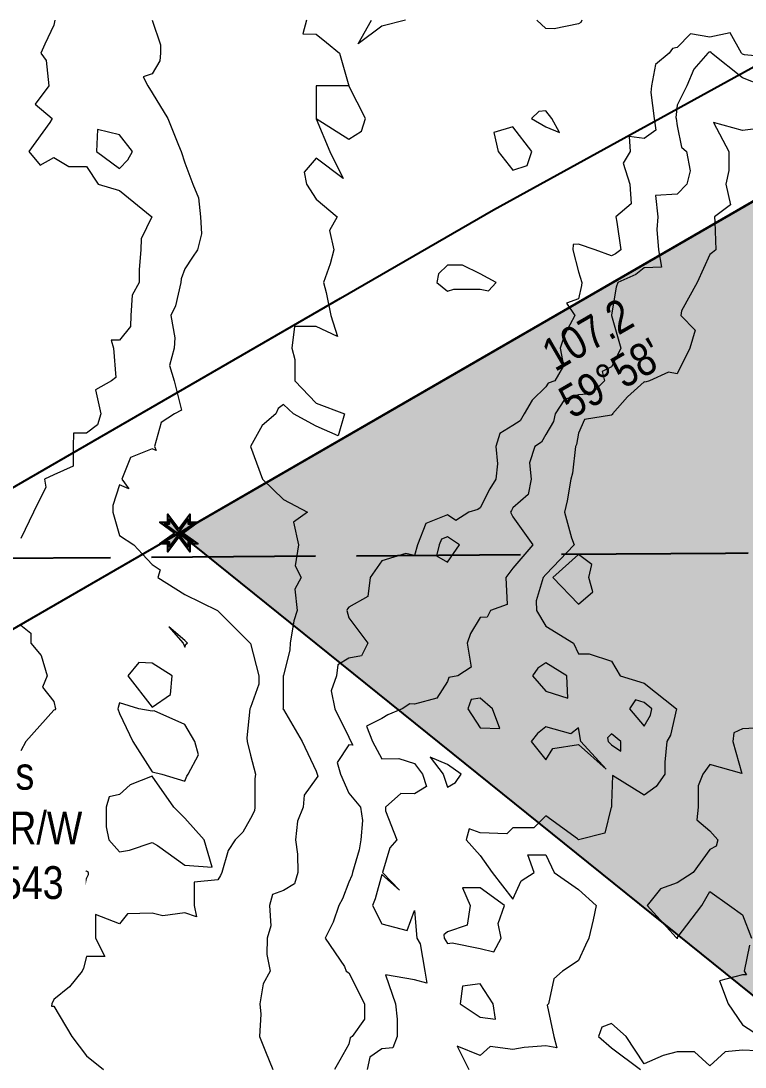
# Model space of a CAD drawing. Extents: x 528314 to 531043, y 6043383 to 6045203.
# Drawn here: x 528960 to 529180.7, y 6043902.1 to 6044221.2 of the extents above; entities that cross this region are included whole.
import ezdxf

# ---------------------------------------------------------------- set-up
doc = ezdxf.new("R2010")
doc.units = 0
doc.header["$LTSCALE"] = 5
doc.header["$PDSIZE"] = 0.5
doc.linetypes.add('foc-UNSURVEYED', pattern=[12.5, 10, -2.5])
doc.layers.get('Defpoints').update_dxf_attribs({"color": 9})
doc.layers.add('C-TOPO-MAJR', color=7, linetype='Continuous', lineweight=15, true_color=0xd3aa5f)
doc.layers.add('C-TOPO-MINR', color=7, linetype='Continuous', lineweight=13, true_color=0xe9d5af)
doc.layers.add('F-AR-T', color=190, linetype='Continuous', lineweight=9)
for name, color, linetype in [('F-RW', 190, 'Continuous'), ('L-BD', 7, 'Continuous'), ('L-MON', 1, 'Continuous'), ('L-USEC', 7, 'foc-UNSURVEYED'), ('P-PROPOSED', 10, 'Continuous'), ('P-PROPOSED-H', 21, 'Continuous')]:
    doc.layers.add(name, color=color, linetype=linetype)
doc.styles.add('80CG', font='ARIALN.TTF', dxfattribs={"height": 10})
doc.styles.add('80L', font='ARIALN.TTF', dxfattribs={"height": 10})
doc.dimstyles.new('Compass 5 000', dxfattribs={"dimscale": 5, "dimtxt": 9, "dimasz": 2, "dimexe": 0.2, "dimexo": 0.0625, "dimgap": 0.5, "dimtad": 0, "dimtih": 1, "dimtoh": 1, "dimzin": 0, "dimdsep": 46, "dimtxsty": '80CG', "dimcen": 0.1, "dimse1": 1, "dimse2": 1, "dimclrd": 256, "dimclrt": 256, "dimaunit": 1, "dimadec": 4, "dimazin": 0, "dimtfac": 0.06, "dimtofl": 0, "dimtmove": 0, "dimatfit": 1, "dimfxl": 0.2, "dimtolj": 1, "dimtzin": 0, "dimlwd": -1, "dimarcsym": 0})

# ---------------------------------------------------------------- blocks, each defined once
blk = doc.blocks.new('TEMP')
h = blk.add_hatch(color=255)
h.dxf.hatch_style = 1
h.paths.add_polyline_path([(0, 0.251), (-0.666, 1.152), (-0.666, 0.666), (-1.152, 0.666), (-0.251, 0), (-1.152, -0.666), (-0.666, -0.666), (-0.666, -1.152), (0, -0.251), (0.666, -1.152), (0.666, -0.666), (1.152, -0.666), (0.251, 0), (1.152, 0.666), (0.666, 0.666), (0.666, 1.152)])
h.paths.add_polyline_path([(0.566, 0.849), (0.566, 0.566), (0.849, 0.566), (0.083, 0), (0.849, -0.566), (0.566, -0.566), (0.566, -0.849), (0, -0.083), (-0.566, -0.849), (-0.566, -0.566), (-0.849, -0.566), (-0.083, 0), (-0.849, 0.566), (-0.566, 0.566), (-0.566, 0.849), (0, 0.083)], flags=16)
h = blk.add_hatch(color=1)
h.dxf.hatch_style = 1
h.paths.add_polyline_path([(0, 0.083), (-0.566, 0.849), (-0.566, 0.566), (-0.849, 0.566), (-0.083, 0), (-0.849, -0.566), (-0.566, -0.566), (-0.566, -0.849), (0, -0.083), (0.566, -0.849), (0.566, -0.566), (0.849, -0.566), (0.083, 0), (0.849, 0.566), (0.566, 0.566), (0.566, 0.849)])
at = {"color": 1}
for p, q in [((-0.083, 0), (0.083, 0)), ((0, 0.083), (0, -0.083))]:
    blk.add_line(p, q, dxfattribs=at)
at = {"color": 255, "flags": 128}
blk.add_lwpolyline([(-0.251, 0), (-1.152, 0.666), (-0.666, 0.666), (-0.666, 1.152), (0, 0.251), (0.666, 1.152), (0.666, 0.666), (1.152, 0.666), (0.251, 0), (1.152, -0.666), (0.666, -0.666), (0.666, -1.152), (0, -0.251), (-0.666, -1.152), (-0.666, -0.666), (-1.152, -0.666)], close=True, dxfattribs=at)
at = {"color": 1, "flags": 128}
blk.add_lwpolyline([(-0.083, 0), (-0.849, 0.566), (-0.566, 0.566), (-0.566, 0.849), (0, 0.083), (0.566, 0.849), (0.566, 0.566), (0.849, 0.566), (0.083, 0), (0.849, -0.566), (0.566, -0.566), (0.566, -0.849), (0, -0.083), (-0.566, -0.849), (-0.566, -0.566), (-0.849, -0.566)], close=True, dxfattribs=at)
blk = doc.blocks.new('*D468')
at = {"layer": 'Defpoints', "color": 0, "transparency": 16777216}
for p in [(528884.05, 6044036.47), (528902.77, 6044004.09), (528882.36, 6043992.28)]:
    blk.add_point(p, dxfattribs=at)
at = {"layer": 'F-AR-T', "transparency": 16777216}
for p, q in [((528858.63, 6044033.33), (528853.62, 6044041.99)), ((528887.36, 6043983.63), (528892.37, 6043974.97)), ((528892.37, 6043974.97), (528902.37, 6043974.97))]:
    blk.add_line(p, q, dxfattribs=at)
for points in [[(528860.07, 6044034.16), (528857.18, 6044032.5), (528863.63, 6044024.67)], [(528888.81, 6043984.46), (528885.92, 6043982.79), (528882.36, 6043992.28)]]:
    blk.add_solid(points, dxfattribs=at)
at = {"layer": 'F-AR-T', "transparency": 16777216, "insert": (528941.45, 6043974.97), "char_height": 10, "attachment_point": 5, "style": '80CG', "bg_fill": 3, "box_fill_scale": 1.1, "bg_fill_color": 256, "bg_fill_true_color": 13158600, "bg_fill_transparency": 0}
blk.add_mtext('\\A1;Cenovus\\P15.00 P/L R/W\\PPLA 031543', dxfattribs=at)

msp = doc.modelspace()

# ---------------------------------------------------------------- hatches: boundary and pattern name
at = {"layer": 'P-PROPOSED-H'}
h = msp.add_hatch(color=256, dxfattribs=at)
h.dxf.hatch_style = 1
h.paths.add_polyline_path([(529577.891, 6043926.647), (529240.003, 6044199.045), (529008.127, 6044064.993), (529421.078, 6043732.114)])

# ---------------------------------------------------------------- linework, layer by layer
at = {"layer": 'C-TOPO-MAJR', "linetype": 'Continuous', "lineweight": 15, "elevation": 2055, "flags": 128}
msp.add_lwpolyline([(529000.007, 6044221.393), (529002.5, 6044213.917), (529002.5, 6044211.393), (529002.297, 6044209.073), (528999.977, 6044205.081), (528997.25, 6044204.12), (528998.689, 6044201.393), (528999.977, 6044199.248), (529004.777, 6044191.393), (529008.022, 6044183.348), (529008.872, 6044181.393), (529009.977, 6044177.894), (529012.362, 6044171.393), (529014.149, 6044167.221), (529014.711, 6044161.393), (529015.064, 6044156.306), (529013.787, 6044151.393), (529012.28, 6044149.09), (529009.977, 6044145.569), (529008.817, 6044142.553), (529008.749, 6044141.393), (529007.078, 6044134.292), (529005.628, 6044131.393), (529006.864, 6044124.506), (529006.725, 6044121.393), (529005.279, 6044116.091), (529006.689, 6044111.393), (529008.925, 6044102.445), (529006.822, 6044101.393), (529002.68, 6044098.69), (529000.734, 6044091.393), (529001.238, 6044090.132), (528999.977, 6044090.636), (528993.368, 6044088.002), (528990.722, 6044081.393), (528992.909, 6044078.461), (528989.977, 6044079.676), (528988.018, 6044073.352), (528987.981, 6044071.393), (528989.977, 6044064.208), (528994.371, 6044061.393), (528997.083, 6044058.5), (528999.977, 6044055.412), (529002.388, 6044053.805), (529001.699, 6044051.393), (529009.977, 6044046.265), (529019.867, 6044041.393), (529019.977, 6044041.292), (529029.875, 6044031.393), (529029.977, 6044031.306), (529032.547, 6044021.393), (529032.529, 6044018.841), (529029.977, 6044011.733), (529029.816, 6044011.554), (529029.733, 6044011.393), (529028.845, 6044002.525), (529028.939, 6044001.393), (529029.977, 6043997.243), (529031.439, 6043991.393), (529031.324, 6043990.046), (529031.305, 6043981.393), (529031.128, 6043980.242), (529029.977, 6043977.94), (529027.638, 6043973.732), (529025.299, 6043971.393), (529023.175, 6043968.195), (529021.17, 6043961.393), (529020.803, 6043960.567), (529019.977, 6043959.246), (529012.831, 6043958.539), (529012.831, 6043951.393), (529013.466, 6043947.904), (529009.977, 6043949.153), (529003.185, 6043948.185), (528999.977, 6043949.06), (528992.487, 6043948.883), (528989.977, 6043945.74), (528982.734, 6043948.636), (528982.734, 6043941.393), (528985.53, 6043935.84), (528979.977, 6043935.84), (528979.092, 6043932.278), (528978.653, 6043931.393), (528974.797, 6043926.573), (528969.977, 6043922.717), (528969.397, 6043921.393), (528969.274, 6043920.691), (528969.977, 6043920.657), (528975.535, 6043911.393), (528979.977, 6043905.49), (528985.112, 6043901.393)], dxfattribs=at)
for points in [[(529010.297, 6044031.073), (529010.745, 6044031.393), (529009.977, 6044032.217), (529005.038, 6044036.332), (529009.427, 6044031.393), (529009.977, 6044030.158), (529010.297, 6044031.073)], [(529005.589, 6044015.781), (529006.08, 6044021.393), (528999.977, 6044025.317), (528995.896, 6044025.474), (528992.615, 6044021.393), (528999.977, 6044011.9), (529005.589, 6044015.781)], [(529013.021, 6044001.393), (529009.977, 6044006.622), (529000.563, 6044010.807), (528999.977, 6044010.66), (528995.926, 6044011.393), (528989.977, 6044013.187), (528989.63, 6044011.74), (528989.546, 6044011.393), (528989.977, 6044009.959), (528994.072, 6044001.393), (528999.977, 6043992.126), (529002.913, 6043991.393), (529009.977, 6043989.312), (529010.593, 6043990.777), (529010.922, 6043991.393), (529014.082, 6043997.288), (529013.021, 6044001.393)], [(529015.857, 6043971.393), (529009.977, 6043978.041), (529006.624, 6043981.393), (528999.977, 6043990.871), (528993.234, 6043988.136), (528989.977, 6043985.225), (528986.886, 6043984.484), (528985.987, 6043981.393), (528985.987, 6043975.383), (528986.786, 6043971.393), (528989.977, 6043967.784), (528993.068, 6043968.302), (528999.977, 6043970.576), (529001.66, 6043969.71), (529009.977, 6043963.671), (529018.297, 6043963.073), (529015.857, 6043971.393)], [(528980.557, 6043960.813), (528980.557, 6043961.393), (528979.977, 6043961.879), (528979.665, 6043961.705), (528969.977, 6043966.284), (528964.206, 6043961.393), (528967.386, 6043958.802), (528969.977, 6043955.646), (528978.598, 6043952.772), (528979.977, 6043959.655), (528980.557, 6043960.813)]]:
    msp.add_lwpolyline(points, close=True, dxfattribs=at)
at = {"layer": 'C-TOPO-MINR', "linetype": 'Continuous', "lineweight": 13, "flags": 128}
for points, elevation in [([(528970.344, 6044221.393), (528969.977, 6044219.922), (528967.289, 6044214.081), (528966.048, 6044211.393), (528967.709, 6044209.125), (528968.463, 6044201.393), (528964.364, 6044195.78), (528969.523, 6044191.393), (528968.81, 6044190.227), (528962.38, 6044181.393), (528965.817, 6044177.233), (528969.977, 6044179.553), (528974.581, 6044176.789), (528979.977, 6044176.789), (528983.572, 6044171.393), (528989.977, 6044169.472), (528999.855, 6044161.393), (528996.617, 6044154.753), (528996.487, 6044151.393), (528995.976, 6044145.394), (528995.976, 6044141.393), (528993.846, 6044137.524), (528993.519, 6044131.393), (528993.428, 6044127.942), (528989.977, 6044123.861), (528987.509, 6044123.861), (528988.167, 6044121.393), (528988.91, 6044112.46), (528987.63, 6044111.393), (528982.711, 6044108.659), (528984.326, 6044101.393), (528983.368, 6044098.002), (528979.977, 6044095.411), (528975.959, 6044095.411), (528975.933, 6044091.393), (528975.933, 6044085.437), (528969.977, 6044082.789), (528967.132, 6044081.393), (528967.608, 6044079.025), (528963.782, 6044071.393), (528959.977, 6044063.301)], 2054), ([(529000.007, 6044221.393), (529002.5, 6044213.917), (529002.5, 6044211.393), (529002.297, 6044209.073), (528999.977, 6044205.081), (528997.25, 6044204.12), (528998.689, 6044201.393), (528999.977, 6044199.248), (529004.777, 6044191.393), (529008.022, 6044183.348), (529008.872, 6044181.393), (529009.977, 6044177.894), (529012.362, 6044171.393), (529014.149, 6044167.221), (529014.711, 6044161.393), (529015.064, 6044156.306), (529013.787, 6044151.393), (529012.28, 6044149.09), (529009.977, 6044145.569), (529008.817, 6044142.553), (529008.749, 6044141.393), (529007.078, 6044134.292), (529005.628, 6044131.393), (529006.864, 6044124.506), (529006.725, 6044121.393), (529005.279, 6044116.091), (529006.689, 6044111.393), (529008.925, 6044102.445), (529006.822, 6044101.393), (529002.68, 6044098.69), (529000.734, 6044091.393), (529001.238, 6044090.132), (528999.977, 6044090.636), (528993.368, 6044088.002), (528990.722, 6044081.393), (528992.909, 6044078.461), (528989.977, 6044079.676), (528988.018, 6044073.352), (528987.981, 6044071.393), (528989.977, 6044064.208), (528994.371, 6044061.393), (528997.083, 6044058.5), (528999.977, 6044055.412), (529002.388, 6044053.805), (529001.699, 6044051.393), (529009.977, 6044046.265), (529019.867, 6044041.393), (529019.977, 6044041.292), (529029.875, 6044031.393), (529029.977, 6044031.306), (529032.547, 6044021.393), (529032.529, 6044018.841), (529029.977, 6044011.733), (529029.816, 6044011.554), (529029.733, 6044011.393), (529028.845, 6044002.525), (529028.939, 6044001.393), (529029.977, 6043997.243), (529031.439, 6043991.393), (529031.324, 6043990.046), (529031.305, 6043981.393), (529031.128, 6043980.242), (529029.977, 6043977.94), (529027.638, 6043973.732), (529025.299, 6043971.393), (529023.175, 6043968.195), (529021.17, 6043961.393), (529020.803, 6043960.567), (529019.977, 6043959.246), (529012.831, 6043958.539), (529012.831, 6043951.393), (529013.466, 6043947.904), (529009.977, 6043949.153), (529003.185, 6043948.185), (528999.977, 6043949.06), (528992.487, 6043948.883), (528989.977, 6043945.74), (528982.734, 6043948.636), (528982.734, 6043941.393), (528985.53, 6043935.84), (528979.977, 6043935.84), (528979.092, 6043932.278), (528978.653, 6043931.393), (528974.797, 6043926.573), (528969.977, 6043922.717), (528969.397, 6043921.393), (528969.274, 6043920.691), (528969.977, 6043920.657), (528975.535, 6043911.393), (528979.977, 6043905.49), (528985.112, 6043901.393)], 2055), ([(529047.014, 6044221.393), (529045.878, 6044217.295), (529049.977, 6044217.117), (529053.156, 6044214.573), (529057.129, 6044211.393), (529059.972, 6044201.398), (529049.977, 6044201.398), (529049.973, 6044201.397), (529049.965, 6044201.393), (529049.965, 6044191.405), (529049.965, 6044191.393), (529049.977, 6044191.379), (529054.102, 6044181.393), (529058.227, 6044173.143), (529049.977, 6044179.329), (529046.339, 6044175.031), (529047.017, 6044171.393), (529049.977, 6044166.858), (529056.353, 6044161.393), (529054.048, 6044157.322), (529055.335, 6044151.393), (529054.264, 6044147.106), (529052.186, 6044141.393), (529053.015, 6044138.355), (529054.406, 6044131.393), (529056.463, 6044124.907), (529049.977, 6044127.941), (529043.347, 6044128.023), (529042.515, 6044121.393), (529043.438, 6044117.932), (529043.438, 6044111.393), (529049.977, 6044104.642), (529058.64, 6044101.393), (529056.703, 6044094.667), (529049.977, 6044097.607), (529043.031, 6044101.393), (529039.977, 6044104.249), (529038.345, 6044103.025), (529037.692, 6044101.393), (529033.536, 6044097.834), (529030.001, 6044091.393), (529030.001, 6044091.369), (529033.627, 6044081.393), (529039.977, 6044075.208), (529047.325, 6044071.393), (529043.085, 6044068.285), (529044.628, 6044061.393), (529043.549, 6044054.965), (529045.359, 6044051.393), (529043.517, 6044047.853), (529044.15, 6044041.393), (529043.185, 6044038.185), (529042.091, 6044031.393), (529041.983, 6044029.387), (529039.977, 6044021.549), (529039.946, 6044021.424), (529039.954, 6044021.393), (529039.886, 6044011.484), (529039.854, 6044011.393), (529039.977, 6044011.148), (529045.73, 6044001.393), (529049.977, 6043992.391), (529050.262, 6043991.393), (529050.493, 6043990.877), (529049.977, 6043990.158), (529046.304, 6043985.066), (529046.042, 6043981.393), (529044.256, 6043977.114), (529043.635, 6043971.393), (529044.303, 6043967.067), (529044.426, 6043961.393), (529043.362, 6043958.008), (529039.977, 6043955.953), (529036.684, 6043954.686), (529035.743, 6043951.393), (529036.187, 6043945.183), (529035.05, 6043941.393), (529034.903, 6043936.467), (529035.957, 6043931.393), (529033.864, 6043927.506), (529032.785, 6043921.393), (529033.159, 6043918.211), (529032.672, 6043911.393), (529034.531, 6043906.839), (529036.754, 6043901.393)], 2056), ([(529077.245, 6044221.393), (529069.977, 6044219.605), (529062.825, 6044214.241), (529066.797, 6044221.393)], 2056), ([(529130.949, 6044221.393), (529130.671, 6044220.699), (529129.977, 6044220.313), (529122.55, 6044218.82), (529119.977, 6044218.865), (529117.195, 6044221.393)], 2056), ([(529189.977, 6044209.981), (529180.497, 6044210.873), (529179.977, 6044211.082), (529179.585, 6044211.393), (529176.194, 6044217.611), (529169.977, 6044216.198), (529164.105, 6044217.265), (529159.977, 6044213.138), (529158.616, 6044212.754), (529157.576, 6044211.393), (529153.434, 6044207.936), (529152.15, 6044201.393), (529151.983, 6044199.387), (529153.048, 6044191.393), (529153.476, 6044187.894), (529149.977, 6044185.357), (529145.416, 6044185.954), (529145.649, 6044181.393), (529143.586, 6044177.784), (529145.583, 6044171.393), (529145.957, 6044165.413), (529141.364, 6044161.393), (529141.599, 6044159.771), (529142.811, 6044151.393), (529141.217, 6044150.153), (529139.977, 6044149.589), (529135.017, 6044151.393), (529129.977, 6044153.076), (529128.348, 6044153.022), (529128.259, 6044151.393), (529129.977, 6044144.671), (529130.96, 6044141.393), (529130.871, 6044140.499), (529129.977, 6044136.474), (529126.271, 6044135.099), (529128.815, 6044131.393), (529125.729, 6044125.641), (529124.336, 6044121.393), (529125.41, 6044115.96), (529122.73, 6044111.393), (529120.677, 6044110.693), (529119.977, 6044109.634), (529115.855, 6044105.515), (529113.383, 6044101.393), (529112.19, 6044099.18), (529109.977, 6044097.767), (529106.009, 6044095.361), (529104.781, 6044091.393), (529105.237, 6044086.133), (529104.739, 6044081.393), (529102.944, 6044078.426), (529099.977, 6044072.727), (529099.221, 6044072.149), (529096.484, 6044071.393), (529092.579, 6044068.791), (529089.977, 6044070.526), (529083.453, 6044067.917), (529080.844, 6044061.393), (529079.977, 6044058.142), (529077.298, 6044058.714), (529069.977, 6044056.471), (529066.422, 6044051.393), (529065.765, 6044045.605), (529059.977, 6044042.359), (529059.55, 6044041.82), (529059.35, 6044041.393), (529059.977, 6044039.096), (529065.752, 6044031.393), (529063.828, 6044027.542), (529059.977, 6044026.771), (529056.616, 6044024.754), (529056.135, 6044021.393), (529054.509, 6044016.861), (529055.644, 6044011.393), (529059.977, 6044002.727), (529060.51, 6044001.393), (529061.12, 6044000.25), (529059.977, 6044000.393), (529056.376, 6043994.994), (529057.405, 6043991.393), (529059.977, 6043985.649), (529063.534, 6043981.393), (529064.081, 6043977.289), (529063.591, 6043971.393), (529063.04, 6043968.33), (529061.048, 6043961.393), (529060.818, 6043960.552), (529059.977, 6043958.447), (529057.961, 6043953.409), (529056.841, 6043951.393), (529055.125, 6043946.245), (529052.698, 6043941.393), (529058.611, 6043932.759), (529059.116, 6043931.393), (529059.977, 6043930.82), (529064.691, 6043921.393), (529064.691, 6043916.679), (529060.915, 6043911.393), (529060.366, 6043911.004), (529059.977, 6043909.101), (529057.169, 6043904.201), (529055.561, 6043901.393)], 2057), ([(529186.113, 6044201.393), (529179.977, 6044203.858), (529170.495, 6044211.393), (529170.312, 6044211.729), (529169.977, 6044211.653), (529169.66, 6044211.71), (529169.343, 6044211.393), (529165.056, 6044206.472), (529162.919, 6044201.393), (529159.977, 6044195.509), (529159.66, 6044191.71), (529159.703, 6044191.393), (529159.977, 6044189.154), (529161.294, 6044182.711), (529162.832, 6044181.393), (529164.02, 6044175.437), (529163.01, 6044171.393), (529159.977, 6044168.36), (529153.453, 6044167.917), (529154.137, 6044161.393), (529153.79, 6044157.58), (529154.338, 6044151.393), (529155.265, 6044146.105), (529149.977, 6044145.856), (529147.467, 6044143.903), (529141.947, 6044141.393), (529141.385, 6044139.985), (529139.977, 6044131.546), (529139.963, 6044131.407), (529139.96, 6044131.393), (529139.977, 6044131.327), (529142.849, 6044121.393), (529141.891, 6044119.479), (529139.977, 6044115.65), (529137.138, 6044114.232), (529137.848, 6044111.393), (529133.912, 6044107.459), (529129.977, 6044107.196), (529125.649, 6044105.721), (529122.789, 6044101.393), (529122.362, 6044099.008), (529119.977, 6044095.077), (529118.686, 6044092.684), (529116.665, 6044091.393), (529114.992, 6044086.378), (529115.545, 6044081.393), (529114.634, 6044076.736), (529109.977, 6044072.692), (529109.488, 6044071.882), (529109.233, 6044071.393), (529109.977, 6044069.898), (529116.049, 6044061.393), (529109.977, 6044054.308), (529107.805, 6044051.393), (529108.155, 6044043.215), (529103.091, 6044041.393), (529102.065, 6044039.305), (529099.977, 6044039.277), (529097.02, 6044034.35), (529096.035, 6044031.393), (529097.243, 6044024.127), (529093.147, 6044021.393), (529090.408, 6044020.962), (529089.977, 6044019.691), (529086.796, 6044014.574), (529079.977, 6044012.811), (529078.498, 6044012.872), (529076.194, 6044011.393), (529071.796, 6044009.574), (529069.977, 6044008.392), (529065.311, 6044006.059), (529067.177, 6044001.393), (529069.977, 6043996.143), (529075.157, 6043996.213), (529079.977, 6043994.648), (529082.418, 6043991.393), (529083.658, 6043987.712), (529079.977, 6043985.486), (529075.816, 6043985.554), (529071.08, 6043981.393), (529071.08, 6043980.29), (529074.611, 6043971.393), (529072.441, 6043968.929), (529070.218, 6043961.393), (529075.347, 6043956.023), (529069.977, 6043960.803), (529067.961, 6043953.409), (529067.154, 6043951.393), (529069.977, 6043945.746), (529077.666, 6043943.704), (529079.977, 6043949.869), (529080.684, 6043941.393), (529081.682, 6043939.688), (529083.1, 6043931.393), (529083.725, 6043927.645), (529079.977, 6043928.717), (529071.111, 6043930.259), (529074.139, 6043921.393), (529074.675, 6043916.695), (529074.675, 6043911.393), (529073.384, 6043907.986), (529069.977, 6043907.687), (529066.296, 6043905.074), (529065.542, 6043901.393)], 2057.5), ([(529183.157, 6044188.213), (529179.977, 6044187.779), (529171.117, 6044190.253), (529175.82, 6044181.393), (529175.82, 6044175.55), (529174.896, 6044171.393), (529176.301, 6044165.069), (529171.399, 6044161.393), (529171.464, 6044159.906), (529171.836, 6044151.393), (529170.774, 6044150.596), (529169.977, 6044149.998), (529166.154, 6044141.393), (529161.372, 6044132.789), (529161.093, 6044131.393), (529165.499, 6044126.916), (529163.889, 6044121.393), (529159.977, 6044113.569), (529157.359, 6044114.011), (529151.601, 6044111.393), (529150.312, 6044111.058), (529149.977, 6044111.065), (529144.857, 6044106.513), (529140.305, 6044101.393), (529140.267, 6044101.103), (529139.977, 6044100.915), (529131.784, 6044099.586), (529129.977, 6044095.419), (529129.365, 6044092.005), (529128.994, 6044091.393), (529128.081, 6044083.289), (529127.6, 6044081.393), (529126.521, 6044074.849), (529125.701, 6044071.393), (529127.81, 6044063.56), (529128.582, 6044061.393), (529119.977, 6044052.329), (529119.145, 6044051.393), (529117.057, 6044044.313), (529117.141, 6044041.393), (529119.977, 6044036.532), (529128.445, 6044031.393), (529129.977, 6044028.138), (529133.232, 6044028.138), (529139.977, 6044025.888), (529142.674, 6044021.393), (529149.977, 6044019.222), (529159.794, 6044011.393), (529157.999, 6044003.371), (529156.858, 6044001.393), (529156.254, 6043995.116), (529156.254, 6043991.393), (529153.652, 6043987.718), (529149.977, 6043984.989), (529140.355, 6043991.015), (529139.977, 6043982.462), (529139.954, 6043981.416), (529139.929, 6043981.393), (529137.936, 6043973.434), (529129.977, 6043971.441), (529129.634, 6043971.736), (529119.977, 6043978.725), (529116.314, 6043975.056), (529109.977, 6043975.056), (529108.088, 6043973.282), (529099.977, 6043973.526), (529096.565, 6043974.805), (529095.711, 6043971.393), (529099.977, 6043966.593), (529103.606, 6043961.393), (529109.977, 6043953.283), (529112.473, 6043958.897), (529116.464, 6043961.393), (529114.524, 6043966.846), (529119.977, 6043966.846), (529122.517, 6043961.393), (529129.977, 6043956.232), (529135.354, 6043951.393), (529134.376, 6043946.994), (529133.13, 6043941.393), (529132.126, 6043939.244), (529129.977, 6043934.641), (529128.06, 6043933.31), (529125.03, 6043931.393), (529122.398, 6043928.972), (529120.809, 6043921.393), (529120.345, 6043921.025), (529122.445, 6043911.393), (529123.384, 6043907.986), (529119.977, 6043908.572), (529113.347, 6043908.023), (529109.977, 6043907.413), (529102.996, 6043908.374), (529099.977, 6043905.587), (529092.935, 6043908.435), (529096.517, 6043901.393)], 2058), ([(528959.977, 6044036.87), (528963.009, 6044034.425), (528963.009, 6044031.393), (528966.172, 6044027.589), (528967.99, 6044021.393), (528966.586, 6044018.003), (528969.977, 6044013.581), (528970.494, 6044011.393), (528970.356, 6044011.014), (528969.977, 6044010.919), (528961.439, 6044001.393), (528959.977, 6043998.596)], 2054), ([(529185.765, 6044005.605), (529179.977, 6044005.253), (529177.323, 6044004.047), (529176.944, 6044001.393), (529179.731, 6043991.639), (529169.977, 6043994.426), (529167.853, 6043991.393), (529166.416, 6043987.832), (529166.377, 6043981.393), (529166.049, 6043977.465), (529169.977, 6043974.193), (529172.376, 6043971.393), (529171.907, 6043969.463), (529169.977, 6043968.448), (529164.948, 6043961.393), (529159.977, 6043958.334), (529154.925, 6043956.445), (529150.826, 6043951.393), (529159.707, 6043941.663), (529159.955, 6043941.393), (529159.977, 6043941.37), (529160.208, 6043941.393), (529160.054, 6043941.471), (529167.496, 6043951.393), (529169.977, 6043955.645), (529175.932, 6043951.393), (529179.977, 6043948.505), (529182.713, 6043941.393)], 2059), ([(529182.115, 6043939.255), (529180.478, 6043931.393), (529181.145, 6043930.225), (529179.977, 6043930.186), (529172.944, 6043928.426), (529175.581, 6043921.393), (529179.977, 6043914.999), (529185.436, 6043911.393)], 2059), ([(529184.35, 6043907.02), (529179.977, 6043907.25), (529174.675, 6043906.695), (529169.977, 6043902.481), (529165.279, 6043906.695), (529159.977, 6043906.695), (529155.744, 6043905.626), (529149.977, 6043903.099), (529144.523, 6043911.393), (529139.977, 6043915.371), (529137.084, 6043914.286), (529135.999, 6043911.393), (529139.977, 6043908.006), (529148.855, 6043901.393)], 2059)]:
    msp.add_lwpolyline(points, dxfattribs=dict(at, elevation=elevation))
for points, elevation in [([(529063.839, 6044187.531), (529064.974, 6044191.393), (529059.977, 6044201.387), (529049.983, 6044201.387), (529049.983, 6044191.393), (529059.977, 6044185.099), (529063.839, 6044187.531)], 2056), ([(529121.82, 6044191.393), (529119.977, 6044193.807), (529117.805, 6044193.565), (529115.631, 6044191.393), (529119.977, 6044188.847), (529124.201, 6044187.169), (529121.82, 6044191.393)], 2057), ([(529114.297, 6044177.073), (529115.736, 6044181.393), (529109.977, 6044188.928), (529104.159, 6044187.211), (529105.415, 6044181.393), (529109.977, 6044175.634), (529114.297, 6044177.073)], 2057), ([(528992.519, 6044178.851), (528993.992, 6044181.393), (528989.977, 6044186.444), (528983.303, 6044188.067), (528983.045, 6044181.393), (528989.977, 6044176.196), (528992.519, 6044178.851)], 2054), ([(529102.512, 6044138.858), (529104.796, 6044141.393), (529099.977, 6044144.068), (529094.628, 6044146.742), (529089.977, 6044146.742), (529087.302, 6044144.068), (529086.767, 6044141.393), (529089.977, 6044138.719), (529091.983, 6044139.387), (529099.977, 6044139.387), (529102.512, 6044138.858)], 2057), ([(529086.614, 6044058.03), (529089.977, 6044056.108), (529093.675, 6044061.393), (529089.977, 6044063.859), (529088.215, 6044063.155), (529087.511, 6044061.393), (529086.614, 6044058.03)], 2057.5), ([(529133.116, 6044051.393), (529134.012, 6044055.429), (529129.977, 6044058.455), (529122.071, 6044051.393), (529129.977, 6044043.265), (529134.34, 6044047.03), (529133.116, 6044051.393)], 2058), ([(529010.297, 6044031.073), (529010.745, 6044031.393), (529009.977, 6044032.217), (529005.038, 6044036.332), (529009.427, 6044031.393), (529009.977, 6044030.158), (529010.297, 6044031.073)], 2055), ([(529005.589, 6044015.781), (529006.08, 6044021.393), (528999.977, 6044025.317), (528995.896, 6044025.474), (528992.615, 6044021.393), (528999.977, 6044011.9), (529005.589, 6044015.781)], 2055), ([(529126.385, 6044021.393), (529119.977, 6044025.4), (529117.571, 6044023.799), (529115.97, 6044021.393), (529119.977, 6044016.729), (529126.725, 6044014.645), (529126.385, 6044021.393)], 2058), ([(529013.021, 6044001.393), (529009.977, 6044006.622), (529000.563, 6044010.807), (528999.977, 6044010.66), (528995.926, 6044011.393), (528989.977, 6044013.187), (528989.63, 6044011.74), (528989.546, 6044011.393), (528989.977, 6044009.959), (528994.072, 6044001.393), (528999.977, 6043992.126), (529002.913, 6043991.393), (529009.977, 6043989.312), (529010.593, 6043990.777), (529010.922, 6043991.393), (529014.082, 6043997.288), (529013.021, 6044001.393)], 2055), ([(529103.753, 6044011.393), (529099.977, 6044014.611), (529097.196, 6044014.174), (529096.254, 6044011.393), (529099.977, 6044005.542), (529105.958, 6044005.412), (529103.753, 6044011.393)], 2058), ([(529151.902, 6044009.468), (529152.333, 6044011.393), (529149.977, 6044013.272), (529147.302, 6044014.068), (529145.463, 6044011.393), (529149.977, 6044006.129), (529151.902, 6044009.468)], 2057.5), ([(529130.677, 6044001.393), (529129.977, 6044005.595), (529127.639, 6044003.731), (529119.977, 6044005.891), (529117.477, 6044003.893), (529115.479, 6044001.393), (529119.977, 6043995.77), (529122.138, 6043999.232), (529129.977, 6044000.46), (529138.393, 6043992.977), (529130.677, 6044001.393)], 2058), ([(529142.875, 6044001.393), (529139.977, 6044003.713), (529138.817, 6044002.553), (529139.01, 6044001.393), (529139.977, 6044000.339), (529142.875, 6043998.495), (529142.875, 6044001.393)], 2057.5), ([(529092.473, 6043988.897), (529094.166, 6043991.393), (529089.977, 6043994.385), (529084.739, 6043996.631), (529088.668, 6043991.393), (529089.977, 6043987.508), (529092.473, 6043988.897)], 2058), ([(529015.857, 6043971.393), (529009.977, 6043978.041), (529006.624, 6043981.393), (528999.977, 6043990.871), (528993.234, 6043988.136), (528989.977, 6043985.225), (528986.886, 6043984.484), (528985.987, 6043981.393), (528985.987, 6043975.383), (528986.786, 6043971.393), (528989.977, 6043967.784), (528993.068, 6043968.302), (528999.977, 6043970.576), (529001.66, 6043969.71), (529009.977, 6043963.671), (529018.297, 6043963.073), (529015.857, 6043971.393)], 2055), ([(528980.557, 6043960.813), (528980.557, 6043961.393), (528979.977, 6043961.879), (528979.665, 6043961.705), (528969.977, 6043966.284), (528964.206, 6043961.393), (528967.386, 6043958.802), (528969.977, 6043955.646), (528978.598, 6043952.772), (528979.977, 6043959.655), (528980.557, 6043960.813)], 2055), ([(529105.482, 6043945.888), (529107.377, 6043951.393), (529099.977, 6043956.772), (529094.598, 6043956.772), (529096.903, 6043951.393), (529096.036, 6043945.334), (529089.977, 6043943.312), (529088.93, 6043942.44), (529089.017, 6043941.393), (529089.977, 6043939.755), (529091.411, 6043939.959), (529099.977, 6043938.249), (529104.155, 6043937.215), (529106.398, 6043941.393), (529105.482, 6043945.888)], 2058), ([(529103.882, 6043921.393), (529099.977, 6043927.486), (529094.561, 6043926.809), (529093.884, 6043921.393), (529099.977, 6043917.332), (529104.627, 6043916.743), (529103.882, 6043921.393)], 2057.5)]:
    msp.add_lwpolyline(points, close=True, dxfattribs=dict(at, elevation=elevation))
at = {"layer": 'F-RW'}
msp.add_lwpolyline([(528775.5, 6043973.782), (528919.465, 6044056.93), (529057.369, 6044136.605), (529104.066, 6044163.579), (529285.492, 6044263.52), (529313.032, 6044241.265), (528791.805, 6043939.933)], dxfattribs=at)
at = {"layer": 'L-USEC'}
for p, q in [((529806.632, 6044063.204), (529174.775, 6044058.763)), ((529174.775, 6044058.763), (528758.425, 6044055.838))]:
    msp.add_line(p, q, dxfattribs=at)
at = {"layer": 'P-PROPOSED'}
msp.add_lwpolyline([(529577.891, 6043926.647), (529240.003, 6044199.045), (529008.127, 6044064.993), (529421.078, 6043732.114)], close=True, dxfattribs=at)

# ---------------------------------------------------------------- block references
at = {"layer": 'L-MON', "xscale": 4.99741, "yscale": 4.99741, "zscale": 4.99741}
msp.add_blockref('TEMP', (529008.127, 6044064.993), dxfattribs=at)

# ---------------------------------------------------------------- texts
at = {"layer": 'L-BD', "insert": (529115.192, 6044121.192), "char_height": 9.99482, "width": 32.78424, "attachment_point": 1, "rotation": 30.03301, "line_spacing_factor": 0.9, "style": '80L', "bg_fill": 1, "box_fill_scale": 1.15, "bg_fill_color": 21, "bg_fill_transparency": 0}
msp.add_mtext("\\pi2.98161;107.2 \\P\\pi0.27837;59°58'", dxfattribs=at)

# ---------------------------------------------------------------- next in the draw order: dimensions: what is measured, and where the dimension line sits
at = {"layer": 'F-AR-T'}
dim = msp.add_linear_dim(base=(528882.357, 6043992.283), p1=(528884.048, 6044036.474), p2=(528902.772, 6044004.086), angle=300.03306, text='Cenovus\\P15.00 P/L R/W\\PPLA 031543', dimstyle='Compass 5 000', override={"dimtfill": 1}, dxfattribs=at)
dim.commit()
dim.dimension.update_dxf_attribs({"geometry": '*D468', "text_midpoint": (528941.453, 6043974.969), "dimtype": 161})

doc.saveas('drawing.dxf')
